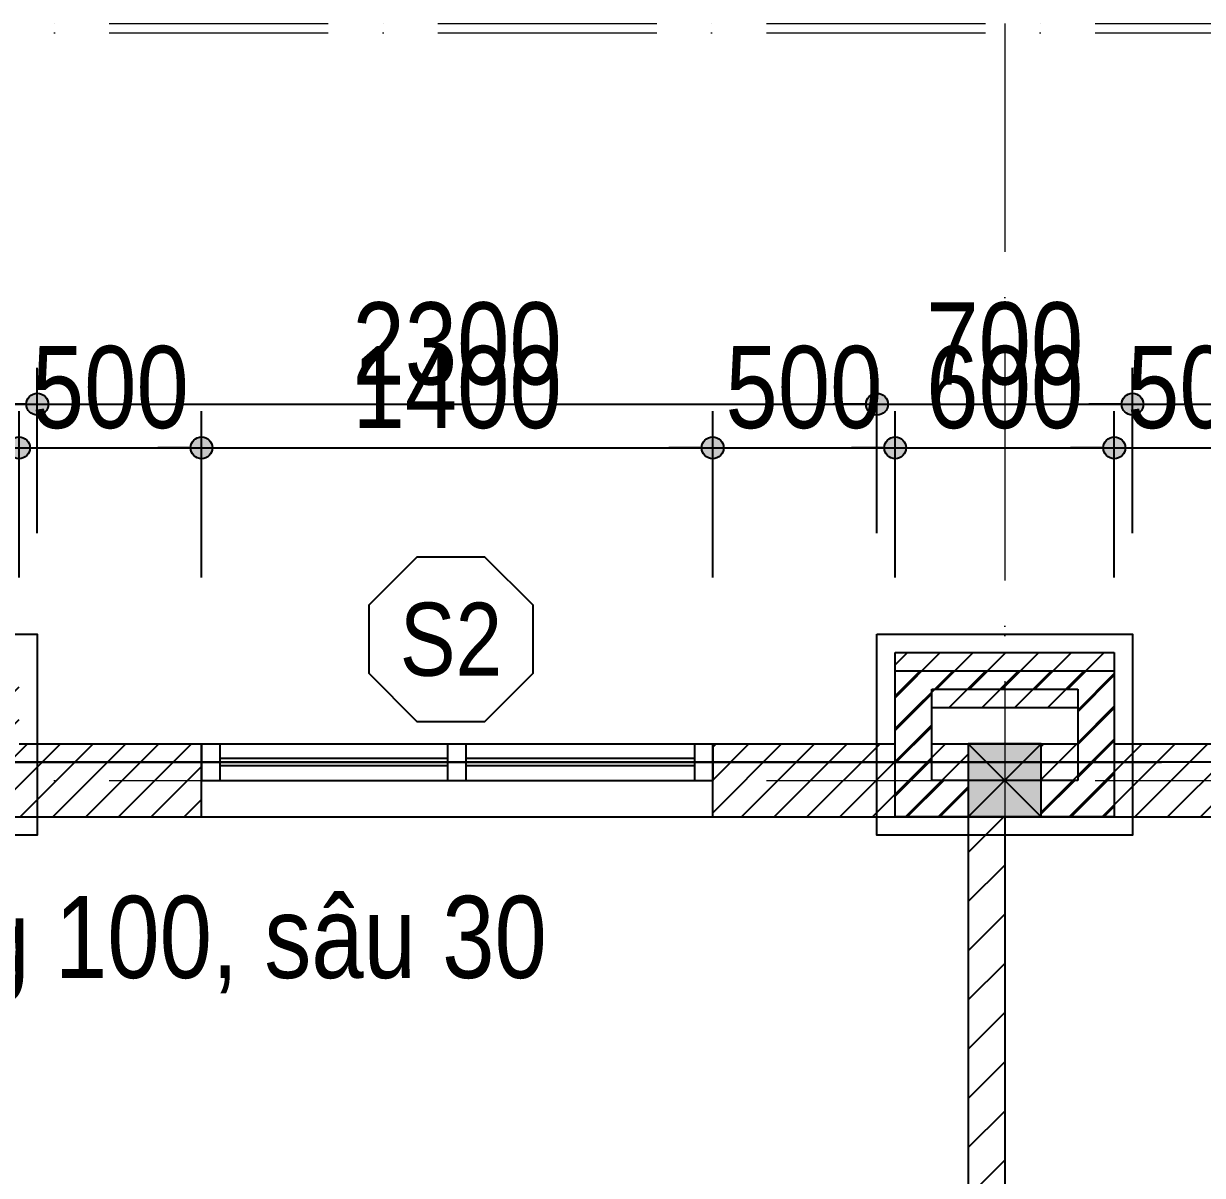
# Model space of a CAD drawing. Header units: millimetres. Extents: x 1201 to 176852, y 279 to 65351.
# Drawn here: x 12242 to 15471, y 21466 to 24620 of the extents above; entities that cross this region are included whole.
import ezdxf
from ezdxf.enums import TextEntityAlignment as Align

# ---------------------------------------------------------------- set-up
doc = ezdxf.new("R2010")
doc.units = ezdxf.units.MM
doc.linetypes.add('ACAD_ISO10W100', pattern=[18, 12, -3, 0, -3])
doc.linetypes.add('DASHED2', pattern=[0.375, 0.25, -0.125])
for name, color, linetype in [('009', 251, 'Continuous'), ('daucat', 220, 'Continuous'), ('DIM', 1, 'Continuous'), ('DOOR', 20, 'Continuous'), ('HACTH', 8, 'Continuous'), ('HATCH', 8, 'Continuous'), ('HATCHNGOI', 22, 'Continuous'), ('KINH 1', 142, 'Continuous'), ('MEDIUM', 2, 'Continuous'), ('netthay', 2, 'Continuous'), ('TAGS', 60, 'Continuous'), ('TEXT', 7, 'Continuous'), ('TUONG', 131, 'Continuous'), ('WALL', 4, 'Continuous')]:
    doc.layers.add(name, color=color, linetype=linetype)
for name, color, linetype, lineweight in [('CAY', 84, 'Continuous', 5), ('HACHT', 8, 'Continuous', 5), ('NET-THAY', 2, 'Continuous', 13), ('TRUC', 24, 'Continuous', 0)]:
    doc.layers.add(name, color=color, linetype=linetype, lineweight=lineweight)
doc.styles.add('1', font='', dxfattribs={"height": 250})
doc.styles.add('AVO', font='')
doc.styles.add('HEL-CONDENSE', font='')
doc.styles.add('VNI-HELVE-CONDENSEN', font='')
doc.styles.get('1').set_extended_font_data('VNI-Helve-Condense')
doc.styles.get('AVO').set_extended_font_data('VNI-Avo')
doc.styles.get('HEL-CONDENSE').set_extended_font_data('VNI-Helve-Condense')
doc.styles.get('VNI-HELVE-CONDENSEN').set_extended_font_data('VNI-Helve-Condense')
doc.dimstyles.new('D100', dxfattribs={"dimtxt": 225, "dimasz": 1.2, "dimexe": 100, "dimexo": 0, "dimgap": 50, "dimtad": 1, "dimdec": 0, "dimzin": 13, "dimdsep": 46, "dimtxsty": 'HEL-CONDENSE', "dimblk": 'D50', "dimcen": 0, "dimclrd": 1, "dimclre": 1, "dimclrt": 7, "dimadec": 0, "dimazin": 0, "dimtfac": 1, "dimtdec": 0, "dimtmove": 0, "dimatfit": 3, "dimldrblk": 'D50', "dimfxl": 1, "dimtolj": 1, "dimtzin": 13, "dimarcsym": 0})
pattern_1 = [(180, (-156427.01, -499238.14), (-1e-14, -190.5), []), (180, (-156490.51, -499174.64), (-1e-14, -190.5), [])]
pattern_2 = [(37.5, (-1293022.597, -287800.201), (-1.2000235, 36.7059928), [0, -28.956, 0, -32.385, 0, -30.95625]), (7.5, (-1293022.597, -287800.2), (33.7142462, 53.7618825), [0, -15.621, 0, -26.0985, 0, -10.00125]), (327.5, (-1293046.028, -287800.2), (59.3244278, 0.10778885), [0, -9.525, 0, -34.29, 0, -44.7675]), (317.5, (-1293046.03, -287800.2), (57.266734, 16.7196992), [0, -4.7625, 0, -22.479, 0, -25.7175])]
pattern_3 = [(180, (-1293022.6, -288100.2), (-3e-14, -270.968), [387.35, -19.05]), (180, (-1293022.6, -288214.5), (-3e-14, -270.968), [387.35, -19.05]), (180, (-1293124.2, -288235.69), (-3e-14, -270.968), [184.15, -19.05]), (180, (-1293124.2, -288349.99), (-3e-14, -270.968), [184.15, -19.05]), (270, (-1293022.6, -288100.2), (406.4, -7e-14), [114.3, -156.6672]), (270, (-1293003.55, -288100.2), (406.4, -7e-14), [114.3, -156.6672]), (270, (-1293124.2, -288235.69), (203.2, -4e-14), [114.3, -156.6672]), (270, (-1293105.15, -288235.69), (203.2, -4e-14), [114.3, -156.6672])]

# ---------------------------------------------------------------- blocks, each defined once
blk = doc.blocks.new('A$C225A2996')
at = {"layer": 'WALL'}
blk.add_hatch(color=4, dxfattribs=at).paths.add_polyline_path([(531.4, 81.6), (731.4, 81.6), (731.4, 281.6), (531.4, 281.6)])
at = {"layer": 'WALL', "color": 4}
for p, q in [((531.4, 281.6), (731.4, 81.6)), ((531.4, 81.6), (731.4, 281.6))]:
    blk.add_line(p, q, dxfattribs=at)
blk.add_lwpolyline([(531.4, 81.6), (731.4, 81.6), (731.4, 281.6), (531.4, 281.6)], close=True, dxfattribs=at)
blk = doc.blocks.new('D50')
at = {"layer": 'DIM'}
blk.add_hatch(color=256, dxfattribs=at).paths.add_polyline_path([(25, 0, 1), (-25, 0, 1)])
blk.add_line((25, 0), (100, 0), dxfattribs=at)
blk.add_circle((0, 0), 25, dxfattribs=at)
blk = doc.blocks.new('*D114')
at = {"layer": 'DEFPOINTS', "color": 0, "transparency": 16777216}
for p in [(12279.1, 23577.7), (11579.1, 23224.8), (12279.1, 23224.8)]:
    blk.add_point(p, dxfattribs=at)
at = {"layer": 'DIM', "color": 1, "lineweight": -2, "transparency": 16777216}
for p, q in [((11579.1, 23224.8), (11579.1, 23677.7)), ((12279.1, 23224.8), (12279.1, 23677.7)), ((11580.3, 23577.7), (12277.9, 23577.7))]:
    blk.add_line(p, q, dxfattribs=at)
at = {"layer": 'DIM', "color": 1, "lineweight": -2, "transparency": 16777216, "xscale": 1.199999999999999, "yscale": 1.199999999999999, "zscale": 1.199999999999999, "rotation": 180}
blk.add_blockref('D50', (11579.1, 23577.7), dxfattribs=at)
at = {"layer": 'DIM', "color": 1, "lineweight": -2, "transparency": 16777216, "xscale": 1.199999999999999, "yscale": 1.199999999999999, "zscale": 1.199999999999999}
blk.add_blockref('D50', (12279.1, 23577.7), dxfattribs=at)
at = {"layer": 'DIM', "color": 7, "transparency": 16777216, "insert": (11929.1, 23742.6), "char_height": 225, "attachment_point": 5, "style": 'HEL-CONDENSE'}
blk.add_mtext('\\A1;700', dxfattribs=at)
blk = doc.blocks.new('*D115')
at = {"layer": 'DEFPOINTS', "color": 0, "transparency": 16777216}
for p in [(14579.1, 23577.7), (12279.1, 23224.8), (14579.1, 23224.8)]:
    blk.add_point(p, dxfattribs=at)
at = {"layer": 'DIM', "color": 1, "lineweight": -2, "transparency": 16777216}
for p, q in [((12279.1, 23224.8), (12279.1, 23677.7)), ((14579.1, 23224.8), (14579.1, 23677.7)), ((12280.3, 23577.7), (14577.9, 23577.7))]:
    blk.add_line(p, q, dxfattribs=at)
at = {"layer": 'DIM', "color": 1, "lineweight": -2, "transparency": 16777216, "xscale": 1.199999999999999, "yscale": 1.199999999999999, "zscale": 1.199999999999999, "rotation": 180}
blk.add_blockref('D50', (12279.1, 23577.7), dxfattribs=at)
at = {"layer": 'DIM', "color": 1, "lineweight": -2, "transparency": 16777216, "xscale": 1.199999999999999, "yscale": 1.199999999999999, "zscale": 1.199999999999999}
blk.add_blockref('D50', (14579.1, 23577.7), dxfattribs=at)
at = {"layer": 'DIM', "color": 7, "transparency": 16777216, "insert": (13429.1, 23742.6), "char_height": 225, "attachment_point": 5, "style": 'HEL-CONDENSE'}
blk.add_mtext('\\A1;2300', dxfattribs=at)
blk = doc.blocks.new('*D116')
at = {"layer": 'DEFPOINTS', "color": 0, "transparency": 16777216}
for p in [(15279.1, 23577.7), (14579.1, 23224.8), (15279.1, 23224.8)]:
    blk.add_point(p, dxfattribs=at)
at = {"layer": 'DIM', "color": 1, "lineweight": -2, "transparency": 16777216}
for p, q in [((14579.1, 23224.8), (14579.1, 23677.7)), ((15279.1, 23224.8), (15279.1, 23677.7)), ((14580.3, 23577.7), (15277.9, 23577.7))]:
    blk.add_line(p, q, dxfattribs=at)
at = {"layer": 'DIM', "color": 1, "lineweight": -2, "transparency": 16777216, "xscale": 1.199999999999999, "yscale": 1.199999999999999, "zscale": 1.199999999999999, "rotation": 180}
blk.add_blockref('D50', (14579.1, 23577.7), dxfattribs=at)
at = {"layer": 'DIM', "color": 1, "lineweight": -2, "transparency": 16777216, "xscale": 1.199999999999999, "yscale": 1.199999999999999, "zscale": 1.199999999999999}
blk.add_blockref('D50', (15279.1, 23577.7), dxfattribs=at)
at = {"layer": 'DIM', "color": 7, "transparency": 16777216, "insert": (14929.1, 23742.6), "char_height": 225, "attachment_point": 5, "style": 'HEL-CONDENSE'}
blk.add_mtext('\\A1;700', dxfattribs=at)
blk = doc.blocks.new('*D117')
at = {"layer": 'DEFPOINTS', "color": 0, "transparency": 16777216}
for p in [(17579.1, 23577.7), (15279.1, 23224.8), (17579.1, 23224.8)]:
    blk.add_point(p, dxfattribs=at)
at = {"layer": 'DIM', "color": 1, "lineweight": -2, "transparency": 16777216}
for p, q in [((15279.1, 23224.8), (15279.1, 23677.7)), ((17579.1, 23224.8), (17579.1, 23677.7)), ((15280.3, 23577.7), (17577.9, 23577.7))]:
    blk.add_line(p, q, dxfattribs=at)
at = {"layer": 'DIM', "color": 1, "lineweight": -2, "transparency": 16777216, "xscale": 1.199999999999999, "yscale": 1.199999999999999, "zscale": 1.199999999999999, "rotation": 180}
blk.add_blockref('D50', (15279.1, 23577.7), dxfattribs=at)
at = {"layer": 'DIM', "color": 1, "lineweight": -2, "transparency": 16777216, "xscale": 1.199999999999999, "yscale": 1.199999999999999, "zscale": 1.199999999999999}
blk.add_blockref('D50', (17579.1, 23577.7), dxfattribs=at)
at = {"layer": 'DIM', "color": 7, "transparency": 16777216, "insert": (16429.1, 23742.6), "char_height": 225, "attachment_point": 5, "style": 'HEL-CONDENSE'}
blk.add_mtext('\\A1;2300', dxfattribs=at)
blk = doc.blocks.new('*D175')
at = {"layer": 'CAY', "color": 1, "lineweight": -2, "transparency": 16777216}
for p, q in [((15573.6, 22547.7), (15781.8, 22547.7)), ((15681.8, 22546.5), (15681.8, 12548.9)), ((15573.6, 12547.7), (15781.8, 12547.7))]:
    blk.add_line(p, q, dxfattribs=at)
at = {"layer": 'DEFPOINTS', "color": 0, "transparency": 16777216}
for p in [(15573.6, 22547.7), (15573.6, 12547.7), (15681.8, 12547.7)]:
    blk.add_point(p, dxfattribs=at)
at = {"layer": 'CAY', "color": 1, "lineweight": -2, "transparency": 16777216, "xscale": 1.199999999999999, "yscale": 1.199999999999999, "zscale": 1.199999999999999}
for p, rotation in [((15681.8, 22547.7), 90), ((15681.8, 12547.7), 270)]:
    blk.add_blockref('D50', p, dxfattribs=dict(at, rotation=rotation))
at = {"layer": 'CAY', "color": 7, "transparency": 16777216, "insert": (15516.9, 17547.7), "char_height": 225, "attachment_point": 5, "rotation": 90, "style": 'HEL-CONDENSE'}
blk.add_mtext('\\A1;10000', dxfattribs=at)
blk = doc.blocks.new('s11')
at = {"layer": 'DOOR'}
for p, q in [((0, 0), (0, -100)), ((1400, 0), (0, 0)), ((50, 0), (50, -100)), ((1350, 0), (1350, -100)), ((1400, 0), (1400, -100)), ((1400, -100), (0, -100))]:
    blk.add_line(p, q, dxfattribs=at)
at = {"layer": 'DOOR', "linetype": 'ByBlock', "lineweight": -2}
for p, q in [((675, -100), (675, 0)), ((725, -100), (725, 0))]:
    blk.add_line(p, q, dxfattribs=at)
at = {"layer": 'DOOR', "color": 251}
for p, q in [((50, -40), (675, -40)), ((50, -60), (675, -60)), ((725, -40), (1350, -40)), ((725, -60), (1350, -60))]:
    blk.add_line(p, q, dxfattribs=at)
blk = doc.blocks.new('KH-CUADI')
at = {"layer": 'TAGS'}
blk.add_lwpolyline([(-124.3, 300), (-300, 124.3), (-300, -124.3), (-124.3, -300), (124.3, -300), (300, -124.3), (300, 124.3), (124.3, 300)], close=True, dxfattribs=at)
at = {"layer": 'TAGS', "style": 'VNI-HELVE-CONDENSEN'}
blk.add_attdef('D', text='', height=300, dxfattribs=at).set_placement((0, 0), align=Align.MIDDLE)
blk = doc.blocks.new('*D601')
at = {"layer": 'DEFPOINTS', "color": 0, "transparency": 16777216}
for p in [(12229.1, 23458.3), (11629.1, 23102.9), (12229.1, 23102.9)]:
    blk.add_point(p, dxfattribs=at)
at = {"layer": 'DIM', "color": 1, "lineweight": -2, "transparency": 16777216}
for p, q in [((11629.1, 23102.9), (11629.1, 23558.3)), ((12229.1, 23102.9), (12229.1, 23558.3)), ((11630.3, 23458.3), (12227.9, 23458.3))]:
    blk.add_line(p, q, dxfattribs=at)
at = {"layer": 'DIM', "color": 1, "lineweight": -2, "transparency": 16777216, "xscale": 1.199999999999999, "yscale": 1.199999999999999, "zscale": 1.199999999999999, "rotation": 180}
blk.add_blockref('D50', (11629.1, 23458.3), dxfattribs=at)
at = {"layer": 'DIM', "color": 1, "lineweight": -2, "transparency": 16777216, "xscale": 1.199999999999999, "yscale": 1.199999999999999, "zscale": 1.199999999999999}
blk.add_blockref('D50', (12229.1, 23458.3), dxfattribs=at)
at = {"layer": 'DIM', "color": 7, "transparency": 16777216, "insert": (11929.1, 23623.2), "char_height": 225, "attachment_point": 5, "style": 'HEL-CONDENSE'}
blk.add_mtext('\\A1;600', dxfattribs=at)
blk = doc.blocks.new('*D602')
at = {"layer": 'DEFPOINTS', "color": 0, "transparency": 16777216}
for p in [(12729.1, 23458.3), (12229.1, 23102.9), (12729.1, 23102.9)]:
    blk.add_point(p, dxfattribs=at)
at = {"layer": 'DIM', "color": 1, "lineweight": -2, "transparency": 16777216}
for p, q in [((12229.1, 23102.9), (12229.1, 23558.3)), ((12729.1, 23102.9), (12729.1, 23558.3)), ((12230.3, 23458.3), (12727.9, 23458.3))]:
    blk.add_line(p, q, dxfattribs=at)
at = {"layer": 'DIM', "color": 1, "lineweight": -2, "transparency": 16777216, "xscale": 1.199999999999999, "yscale": 1.199999999999999, "zscale": 1.199999999999999, "rotation": 180}
blk.add_blockref('D50', (12229.1, 23458.3), dxfattribs=at)
at = {"layer": 'DIM', "color": 1, "lineweight": -2, "transparency": 16777216, "xscale": 1.199999999999999, "yscale": 1.199999999999999, "zscale": 1.199999999999999}
blk.add_blockref('D50', (12729.1, 23458.3), dxfattribs=at)
at = {"layer": 'DIM', "color": 7, "transparency": 16777216, "insert": (12479.1, 23623.2), "char_height": 225, "attachment_point": 5, "style": 'HEL-CONDENSE'}
blk.add_mtext('\\A1;500', dxfattribs=at)
blk = doc.blocks.new('*D603')
at = {"layer": 'DEFPOINTS', "color": 0, "transparency": 16777216}
for p in [(15229.1, 23458.3), (14629.1, 23102.9), (15229.1, 23102.9)]:
    blk.add_point(p, dxfattribs=at)
at = {"layer": 'DIM', "color": 1, "lineweight": -2, "transparency": 16777216}
for p, q in [((14629.1, 23102.9), (14629.1, 23558.3)), ((15229.1, 23102.9), (15229.1, 23558.3)), ((14630.3, 23458.3), (15227.9, 23458.3))]:
    blk.add_line(p, q, dxfattribs=at)
at = {"layer": 'DIM', "color": 1, "lineweight": -2, "transparency": 16777216, "xscale": 1.199999999999999, "yscale": 1.199999999999999, "zscale": 1.199999999999999, "rotation": 180}
blk.add_blockref('D50', (14629.1, 23458.3), dxfattribs=at)
at = {"layer": 'DIM', "color": 1, "lineweight": -2, "transparency": 16777216, "xscale": 1.199999999999999, "yscale": 1.199999999999999, "zscale": 1.199999999999999}
blk.add_blockref('D50', (15229.1, 23458.3), dxfattribs=at)
at = {"layer": 'DIM', "color": 7, "transparency": 16777216, "insert": (14929.1, 23623.2), "char_height": 225, "attachment_point": 5, "style": 'HEL-CONDENSE'}
blk.add_mtext('\\A1;600', dxfattribs=at)
blk = doc.blocks.new('*D604')
at = {"layer": 'DEFPOINTS', "color": 0, "transparency": 16777216}
for p in [(15729.1, 23458.3), (15229.1, 23102.9), (15729.1, 23102.9)]:
    blk.add_point(p, dxfattribs=at)
at = {"layer": 'DIM', "color": 1, "lineweight": -2, "transparency": 16777216}
for p, q in [((15229.1, 23102.9), (15229.1, 23558.3)), ((15729.1, 23102.9), (15729.1, 23558.3)), ((15230.3, 23458.3), (15727.9, 23458.3))]:
    blk.add_line(p, q, dxfattribs=at)
at = {"layer": 'DIM', "color": 1, "lineweight": -2, "transparency": 16777216, "xscale": 1.199999999999999, "yscale": 1.199999999999999, "zscale": 1.199999999999999, "rotation": 180}
blk.add_blockref('D50', (15229.1, 23458.3), dxfattribs=at)
at = {"layer": 'DIM', "color": 1, "lineweight": -2, "transparency": 16777216, "xscale": 1.199999999999999, "yscale": 1.199999999999999, "zscale": 1.199999999999999}
blk.add_blockref('D50', (15729.1, 23458.3), dxfattribs=at)
at = {"layer": 'DIM', "color": 7, "transparency": 16777216, "insert": (15479.1, 23623.2), "char_height": 225, "attachment_point": 5, "style": 'HEL-CONDENSE'}
blk.add_mtext('\\A1;500', dxfattribs=at)
blk = doc.blocks.new('*D578')
at = {"layer": 'DEFPOINTS', "color": 0, "transparency": 16777216}
for p in [(14129.1, 23458.3), (12729.1, 23102.9), (14129.1, 23102.9)]:
    blk.add_point(p, dxfattribs=at)
at = {"layer": 'DIM', "color": 1, "lineweight": -2, "transparency": 16777216}
for p, q in [((12729.1, 23102.9), (12729.1, 23558.3)), ((14129.1, 23102.9), (14129.1, 23558.3)), ((12730.3, 23458.3), (14127.9, 23458.3))]:
    blk.add_line(p, q, dxfattribs=at)
at = {"layer": 'DIM', "color": 1, "lineweight": -2, "transparency": 16777216, "xscale": 1.199999999999999, "yscale": 1.199999999999999, "zscale": 1.199999999999999, "rotation": 180}
blk.add_blockref('D50', (12729.1, 23458.3), dxfattribs=at)
at = {"layer": 'DIM', "color": 1, "lineweight": -2, "transparency": 16777216, "xscale": 1.199999999999999, "yscale": 1.199999999999999, "zscale": 1.199999999999999}
blk.add_blockref('D50', (14129.1, 23458.3), dxfattribs=at)
at = {"layer": 'DIM', "color": 7, "transparency": 16777216, "insert": (13429.1, 23623.2), "char_height": 225, "attachment_point": 5, "style": 'HEL-CONDENSE'}
blk.add_mtext('\\A1;1400', dxfattribs=at)
blk = doc.blocks.new('*D579')
at = {"layer": 'DEFPOINTS', "color": 0, "transparency": 16777216}
for p in [(14629.1, 23458.3), (14129.1, 23102.9), (14629.1, 23102.9)]:
    blk.add_point(p, dxfattribs=at)
at = {"layer": 'DIM', "color": 1, "lineweight": -2, "transparency": 16777216}
for p, q in [((14129.1, 23102.9), (14129.1, 23558.3)), ((14629.1, 23102.9), (14629.1, 23558.3)), ((14130.3, 23458.3), (14627.9, 23458.3))]:
    blk.add_line(p, q, dxfattribs=at)
at = {"layer": 'DIM', "color": 1, "lineweight": -2, "transparency": 16777216, "xscale": 1.199999999999999, "yscale": 1.199999999999999, "zscale": 1.199999999999999, "rotation": 180}
blk.add_blockref('D50', (14129.1, 23458.3), dxfattribs=at)
at = {"layer": 'DIM', "color": 1, "lineweight": -2, "transparency": 16777216, "xscale": 1.199999999999999, "yscale": 1.199999999999999, "zscale": 1.199999999999999}
blk.add_blockref('D50', (14629.1, 23458.3), dxfattribs=at)
at = {"layer": 'DIM', "color": 7, "transparency": 16777216, "insert": (14379.1, 23623.2), "char_height": 225, "attachment_point": 5, "style": 'HEL-CONDENSE'}
blk.add_mtext('\\A1;500', dxfattribs=at)
blk = doc.blocks.new('A$C206177D3')
at = {"layer": 'TAGS', "ltscale": 1000}
for p, q in [((-36.6, 240.1), (-36.6, 490.1)), ((-286.6, -9.9), (-536.6, -9.9)), ((463.4, -9.9), (213.4, -9.9)), ((-36.6, -509.9), (-36.6, -259.9))]:
    blk.add_line(p, q, dxfattribs=at)
blk.add_circle((-36.6, -9.9), 350, dxfattribs=at)
at = {"layer": 'TAGS', "color": 254, "ltscale": 1000}
blk.add_circle((-36.6, -9.9), 300, dxfattribs=at)
at = {"layer": 'TAGS', "ltscale": 1000, "style": 'VNI-HELVE-CONDENSEN'}
blk.add_attdef('A', text='', height=350, dxfattribs=at).set_placement((-38.3, -165.6), align=Align.CENTER)
blk = doc.blocks.new('A$C5F62150E')
at = {"layer": 'KINH 1'}
h = blk.add_hatch(dxfattribs=at)
h.set_pattern_fill('DOTS', color=256, scale=750, angle=45, style=0)
h.set_pattern_definition([(45, (0, 0), (-16.5728, 49.71845), [0, -46.875])])
h.paths.add_polyline_path([(2528.9, 1072.2), (1218.9, 1072.2), (1218.9, 762.2), (2528.9, 762.2)])
h.paths.add_polyline_path([(1823.9, 652.2), (1268.9, 652.2), (1268.9, -587.8), (1823.9, -587.8)])
h.paths.add_polyline_path([(2478.9, 652.2), (1888.9, 652.2), (1888.9, -587.8), (2478.9, -587.8)])
at = {"layer": 'DOOR'}
for p, q in [((2543.9, 747.2), (2543.9, 1087.2)), ((2543.9, 717.2), (1203.9, 717.2)), ((1823.9, 717.2), (1823.9, -652.8)), ((1823.9, 667.2), (1253.9, 667.2)), ((1253.9, 667.2), (1253.9, -602.8)), ((1873.9, 667.2), (1873.9, -602.8)), ((1873.9, 667.2), (2493.9, 667.2)), ((2493.9, 667.2), (2493.9, -602.8)), ((1253.9, -602.8), (1823.9, -602.8)), ((2493.9, -602.8), (1873.9, -602.8))]:
    blk.add_line(p, q, dxfattribs=at)
at = {"layer": 'DOOR', "color": 8}
for p, q in [((1823.9, 652.2), (1268.9, 652.2)), ((1268.9, 652.2), (1268.9, -587.8)), ((1888.9, 652.2), (1888.9, -587.8)), ((1888.9, 652.2), (2478.9, 652.2)), ((2478.9, 652.2), (2478.9, -587.8)), ((1268.9, -587.8), (1823.9, -587.8)), ((2478.9, -587.8), (1888.9, -587.8))]:
    blk.add_line(p, q, dxfattribs=at)
at = {"layer": 'DOOR'}
for points in [[(2543.9, 1087.2), (1203.9, 1087.2), (1203.9, 747.2), (2543.9, 747.2)], [(1203.9, 717.2), (1203.9, -652.8), (2543.9, -652.8), (2543.9, 717.2)], [(1501.6, 32.3), (1632, 32.3), (1618.7, 53)], [(2246.2, 32.3), (2115.8, 32.3), (2129.1, 53)]]:
    blk.add_lwpolyline(points, dxfattribs=at)
at = {"layer": 'DOOR', "color": 8}
blk.add_lwpolyline([(2528.9, 762.2), (2528.9, 1072.2), (1218.9, 1072.2), (1218.9, 762.2), (2528.9, 762.2)], close=True, dxfattribs=at)
at = {"layer": 'NET-THAY'}
for p, q in [((1173.9, 1117.2), (2573.9, 1117.2)), ((2573.9, -682.8), (2573.9, 1117.2)), ((1173.9, -682.8), (2573.9, -682.8))]:
    blk.add_line(p, q, dxfattribs=at)
blk.add_lwpolyline([(1173.9, 1117.2), (1173.9, -682.8)], dxfattribs=at)
at = {"layer": 'TAGS', "linetype": 'Continuous'}
ref = blk.add_blockref('KH-CUADI', (1871, 924.3), dxfattribs=dict(at, xscale=0.75, yscale=0.75, zscale=0.75, rotation=180))
ref.add_attrib('D', 'S2', dxfattribs={"color": 7, "height": 200, "style": 'VNI-HELVE-CONDENSEN'}).set_placement((1871, 924.3), align=Align.MIDDLE)
blk = doc.blocks.new('TUONG-NAM')
at = {"layer": 'TAGS'}
blk.add_lwpolyline([(-452.5, -452.5), (452.5, -452.5), (0, 0)], close=True, dxfattribs=at)
at = {"layer": 'TAGS', "linetype": 'Continuous', "style": 'AVO'}
blk.add_attdef('KH-TUONG', text='', height=250, dxfattribs=at).set_placement((0.5, -269.3), align=Align.MIDDLE_CENTER)

msp = doc.modelspace()

# ---------------------------------------------------------------- hatches: boundary and pattern name
at = {"layer": '009'}
h = msp.add_hatch(dxfattribs=at)
h.set_pattern_fill('ANSI31', color=256, scale=20, style=0)
h.set_pattern_definition([(45, (-1293072.07, -361212.86), (-44.9012806, 44.9012806), [])])
h.paths.add_polyline_path([(6329.078, 22897.694), (5579.078, 22897.694), (5579.078, 22297.694), (5829.078, 22297.694), (5829.078, 20847.694), (6029.078, 20847.694), (6029.078, 20947.694), (6229.078, 20947.694), (6229.078, 21035.194), (6229.078, 21047.694), (6029.078, 21047.694), (6029.078, 22197.694), (6329.078, 22197.694), (6329.078, 22547.694)])
h.paths.add_polyline_path([(5679.078, 22797.694), (6229.078, 22797.694), (6229.078, 22647.694), (6029.078, 22647.694), (6029.078, 22447.694), (6229.078, 22447.694), (6229.078, 22297.694), (6029.078, 22297.694), (6029.078, 22447.694), (5829.078, 22447.694), (5829.078, 22422.694), (5829.078, 22397.694), (5679.078, 22397.694)], flags=16)
h.paths.add_polyline_path([(6029.078, 19547.694), (6129.078, 19547.694), (6129.078, 19647.694), (6029.078, 19647.694), (6029.078, 20247.694), (5829.078, 20247.694), (5829.078, 18847.694), (5579.078, 18847.694), (5579.078, 18247.694), (5829.078, 18247.694), (6029.078, 18247.694), (6029.078, 18447.694), (5829.078, 18447.694), (5829.078, 18347.694), (5679.078, 18347.694), (5679.078, 18747.694), (5829.078, 18747.694), (5829.078, 18647.694), (6029.078, 18647.694), (6029.078, 18847.694)])
h.paths.add_polyline_path([(8229.078, 20947.694), (8429.078, 20947.694), (8429.078, 21035.194), (8429.078, 21047.694), (8229.078, 21047.694), (8229.078, 22447.694), (8454.078, 22447.694), (9229.078, 22447.694), (9229.078, 21047.694), (9129.078, 21047.694), (9129.078, 20947.694), (9429.078, 20947.694), (9429.078, 21035.194), (9429.078, 21047.694), (9329.078, 21047.694), (9329.078, 22447.694), (9529.078, 22447.694), (9529.078, 22647.694), (9279.078, 22647.694), (9279.078, 22847.694), (8679.078, 22847.694), (8679.078, 22647.694), (7929.078, 22647.694), (7929.078, 22547.694), (7929.078, 22447.694), (8129.078, 22447.694), (8129.078, 21047.694), (7929.078, 21047.694), (7929.078, 20947.694), (8129.078, 20947.694), (8129.078, 19647.694), (6929.078, 19647.694), (6929.078, 19547.694), (8129.078, 19547.694), (8129.078, 19447.694), (8229.078, 19447.694)])
h.paths.add_polyline_path([(8779.078, 22647.694), (8779.078, 22747.694), (9179.078, 22747.694), (9179.078, 22647.694), (9079.078, 22647.694)], flags=17)
h.paths.add_polyline_path([(11829.078, 22647.694), (11729.078, 22647.694), (11729.078, 22747.694), (12129.078, 22747.694), (12129.078, 22647.694), (12029.078, 22647.694), (12029.078, 22447.694), (12729.078, 22447.694), (12729.078, 22647.694), (12229.078, 22647.694), (12229.078, 22847.694), (11629.078, 22847.694), (11629.078, 22647.694), (10129.078, 22647.694), (10129.078, 22547.694), (10129.078, 22447.694), (10329.078, 22447.694), (10329.078, 21047.694), (10129.078, 21047.694), (10129.078, 20947.694), (10329.078, 20947.694), (10329.078, 18547.694), (8229.078, 18547.694), (8229.078, 18647.694), (8129.078, 18647.694), (8129.078, 18447.694), (10329.078, 18447.694), (11829.078, 18447.694), (11829.078, 18547.694), (10429.078, 18547.694), (10429.078, 22447.694), (11829.078, 22447.694)])
h.paths.add_polyline_path([(13429.078, 18547.694), (12029.078, 18547.694), (12029.078, 18447.694), (13429.078, 18447.694)])
h.paths.add_polyline_path([(14829.078, 22647.694), (14729.078, 22647.694), (14729.078, 22747.694), (15129.078, 22747.694), (15129.078, 22647.694), (15029.078, 22647.694), (15029.078, 22447.694), (15729.078, 22447.694), (15729.078, 22647.694), (15229.078, 22647.694), (15229.078, 22847.694), (14629.078, 22847.694), (14629.078, 22647.694), (14129.078, 22647.694), (14129.078, 22447.694), (14829.078, 22447.694)])
h = msp.add_hatch(dxfattribs=at)
h.set_pattern_fill('ANSI31', color=256, scale=20, style=0)
h.set_pattern_definition([(45, (-1293494.614, -402769.946), (-44.9012806, 44.9012806), [])])
h.paths.add_polyline_path([(14729.078, 22797.694), (15129.078, 22797.694), (15129.078, 22547.694), (15029.078, 22547.694), (15029.078, 22447.694), (15229.078, 22447.694), (15229.078, 22897.694), (14629.078, 22897.694), (14629.078, 22447.694), (14829.078, 22447.694), (14829.078, 22547.694), (14729.078, 22547.694)])
h.paths.add_polyline_path([(17629.078, 22897.694), (17629.078, 22447.694), (18229.078, 22447.694), (18229.078, 22897.694)])
h.paths.add_polyline_path([(17729.078, 22797.694), (17729.078, 22547.694), (18129.078, 22547.694), (18129.078, 22797.694)], flags=16)
h = msp.add_hatch(dxfattribs=at)
h.set_pattern_fill('ANSI31', color=256, scale=30, style=0)
h.set_pattern_definition([(45, (-1293072.07, -361212.86), (-67.351921, 67.351921), [])])
h.paths.add_polyline_path([(14929.078, 22447.694), (14829.078, 22447.694), (14829.078, 18647.694), (14929.078, 18647.694)])
at = {"layer": 'HACHT', "extrusion": (0, -1, -2.22045e-16)}
h = msp.add_hatch(dxfattribs=at)
h.set_pattern_fill('AR-BRELM', color=256, scale=2, angle=180, style=0)
h.set_pattern_definition(pattern_3)
h.paths.add_polyline_path([(12304.078, 50), (12304.078, 800), (11604.078, 800), (11604.078, 50)])
h = msp.add_hatch(dxfattribs=at)
h.set_pattern_fill('AR-BRELM', color=256, scale=2, angle=180, style=0)
h.set_pattern_definition(pattern_3)
h.paths.add_polyline_path([(14604.078, 800), (14604.078, 50), (15304.078, 50), (15304.078, 800)])
at = {"layer": 'HACTH', "extrusion": (0, -1, -2.22045e-16)}
h = msp.add_hatch(dxfattribs=at)
h.set_pattern_fill('ANSI32', color=256, scale=20, angle=135, style=0)
h.set_pattern_definition(pattern_1)
h.paths.add_polyline_path([(8704.078, 7200), (6354.078, 7200), (6354.078, 6500), (7104.078, 6500), (7104.078, 6625, 0.41421356), (7154.078, 6675), (7954.078, 6675, 0.41421356), (8004.078, 6625), (8004.078, 6500), (8704.078, 6500)])
h.paths.add_polyline_path([(11654.078, 7200), (9304.078, 7200), (9304.078, 6500), (10004.078, 6500), (10004.078, 6625, 0.41421356), (10054.078, 6675), (10854.078, 6675, 0.41421356), (10904.078, 6625), (10904.078, 6500), (11654.078, 6500)])
h.paths.add_polyline_path([(14654.078, 7200), (12254.078, 7200), (12254.078, 6500), (13004.078, 6500), (13004.078, 6625, 0.41421356), (13054.078, 6675), (13854.078, 6675, 0.41421356), (13904.078, 6625), (13904.078, 6500), (14654.078, 6500)])
h.paths.add_polyline_path([(20152.754, 6684.603), (24826.181, 6684.603), (24826.181, 6230.483), (20152.754, 6230.483)], flags=9)
edge = h.paths.add_edge_path()
edge.add_line((6354.078, 5600), (8704.078, 5600))
edge.add_line((8704.078, 5600), (8704.078, 6500))
edge.add_line((8704.078, 6500), (8004.078, 6500))
edge.add_line((8004.078, 6500), (8004.078, 6375))
edge.add_arc((8004.078, 6325), 50, 90, 180)
edge.add_line((7954.078, 6325), (7154.078, 6325))
edge.add_arc((7104.078, 6325), 50, 0, 90)
edge.add_line((7104.078, 6375), (7104.078, 6500))
edge.add_line((7104.078, 6500), (6354.078, 6500))
edge.add_line((6354.078, 6500), (6354.078, 5600))
edge = h.paths.add_edge_path()
edge.add_line((9304.078, 5600), (11654.078, 5600))
edge.add_line((11654.078, 5600), (11654.078, 6500))
edge.add_line((11654.078, 6500), (10904.078, 6500))
edge.add_line((10904.078, 6500), (10904.078, 6375))
edge.add_arc((10904.078, 6325), 50, 90, 180)
edge.add_line((10854.078, 6325), (10054.078, 6325))
edge.add_arc((10004.078, 6325), 50, 0, 90)
edge.add_line((10004.078, 6375), (10004.078, 6500))
edge.add_line((10004.078, 6500), (9304.078, 6500))
edge.add_line((9304.078, 6500), (9304.078, 5600))
edge = h.paths.add_edge_path()
edge.add_line((12254.078, 5600), (14654.078, 5600))
edge.add_line((14654.078, 5600), (14654.078, 6500))
edge.add_line((14654.078, 6500), (13904.078, 6500))
edge.add_line((13904.078, 6500), (13904.078, 6375))
edge.add_arc((13904.078, 6325), 50, 90, 180)
edge.add_line((13854.078, 6325), (13054.078, 6325))
edge.add_arc((13004.078, 6325), 50, 0, 90)
edge.add_line((13004.078, 6375), (13004.078, 6500))
edge.add_line((13004.078, 6500), (12254.078, 6500))
edge.add_line((12254.078, 6500), (12254.078, 5600))
h = msp.add_hatch(dxfattribs=at)
h.set_pattern_fill('ANSI32', color=256, scale=20, angle=135, style=0)
h.set_pattern_definition(pattern_1)
h.paths.add_polyline_path([(18254.078, 9200), (19954.078, 9200), (19954.078, 10100), (18254.078, 10100)])
h.paths.add_polyline_path([(15254.078, 9200), (17654.078, 9200), (17654.078, 10100), (15254.078, 10100)])
h.paths.add_polyline_path([(12254.078, 9200), (14654.078, 9200), (14654.078, 10100), (12254.078, 10100)])
h.paths.add_polyline_path([(9304.078, 9200), (11654.078, 9200), (11654.078, 10100), (9304.078, 10100)])
h.paths.add_polyline_path([(6354.078, 9200), (8704.078, 9200), (8704.078, 10100), (6354.078, 10100)])
h = msp.add_hatch(dxfattribs=at)
h.set_pattern_fill('ANSI32', color=256, scale=20, angle=135, style=0)
h.set_pattern_definition(pattern_1)
h.paths.add_polyline_path([(17654.078, 6900), (17654.078, 7200), (15254.078, 7200), (15254.078, 6500), (16004.078, 6500), (16004.078, 6625, 0.41421356), (16054.078, 6675), (16854.078, 6675, 0.41421356), (16904.078, 6625), (16904.078, 6500), (17654.078, 6500)])
edge = h.paths.add_edge_path()
edge.add_line((15254.078, 5600), (17654.078, 5600))
edge.add_line((17654.078, 5600), (17654.078, 6500))
edge.add_line((17654.078, 6500), (16904.078, 6500))
edge.add_line((16904.078, 6500), (16904.078, 6375))
edge.add_arc((16904.078, 6325), 50, 90, 180)
edge.add_line((16854.078, 6325), (16054.078, 6325))
edge.add_arc((16004.078, 6325), 50, 0, 90)
edge.add_line((16004.078, 6375), (16004.078, 6500))
edge.add_line((16004.078, 6500), (15254.078, 6500))
edge.add_line((15254.078, 6500), (15254.078, 5600))
at = {"layer": 'HATCH', "extrusion": (0, -1, -2.22045e-16)}
h = msp.add_hatch(dxfattribs=at)
h.set_pattern_fill('AR-SAND', color=256, scale=0.75, style=0)
h.set_pattern_definition(pattern_2)
h.paths.add_polyline_path([(12754.073, 7300), (14154.073, 7300), (14154.073, 7200), (12754.073, 7200)])
h = msp.add_hatch(dxfattribs=at)
h.set_pattern_fill('AR-SAND', color=256, scale=0.75, style=0)
h.set_pattern_definition(pattern_2)
h.paths.add_polyline_path([(14154.078, 3700), (12754.078, 3700), (12754.078, 3600), (14154.078, 3600)])
h = msp.add_hatch(dxfattribs=at)
h.set_pattern_fill('AR-SAND', color=256, scale=0.75, style=0)
h.set_pattern_definition(pattern_2)
h.paths.add_polyline_path([(12754.078, 5600), (14154.078, 5600), (14154.078, 5500), (12754.078, 5500)])
h = msp.add_hatch(dxfattribs=at)
h.set_pattern_fill('AR-SAND', color=256, scale=0.75, style=0)
h.set_pattern_definition(pattern_2)
h.paths.add_polyline_path([(12754.083, 9200), (14154.083, 9200), (14154.083, 9100), (12754.083, 9100)])
h = msp.add_hatch(dxfattribs=at)
h.set_pattern_fill('AR-SAND', color=256, scale=0.75, style=0)
h.set_pattern_definition(pattern_2)
h.paths.add_polyline_path([(13829.916, 6645), (13078.24, 6645, -0.20323136), (13034.078, 6600.838), (13034.078, 6399.162, -0.20323136), (13078.24, 6355), (13829.916, 6355, -0.20323136), (13874.078, 6399.162), (13874.078, 6600.838, -0.20323136)])
h = msp.add_hatch(dxfattribs=at)
h.set_pattern_fill('AR-SAND', color=256, scale=0.75, style=0)
h.set_pattern_definition(pattern_2)
h.paths.add_polyline_path([(14854.078, 9100), (15054.078, 9100), (15054.078, 9600), (14854.078, 9600)])
at = {"layer": 'HATCHNGOI', "extrusion": (0, -1, -2.22045e-16)}
h = msp.add_hatch(dxfattribs=at)
h.set_pattern_fill('AR-RSHKE', color=14, scale=15, angle=180, style=0)
h.set_pattern_definition([(180, (-1037328.12, 302304.02), (-382.5, -180), [90, -75, 105, -45, 135, -60]), (180, (-1037418.12, 302296.52), (-382.5, -180), [75, -285, 60, -90]), (180, (-1037598.12, 302315.27), (-382.5, -180), [45, -465]), (270, (-1037328.12, 302304.02), (127.5, -180), [172.5, -547.5]), (270, (-1037418.12, 302304.02), (127.5, -180), [168.75, -551.25]), (270, (-1037493.12, 302304.02), (127.5, -180), [157.5, -562.5]), (270, (-1037598.12, 302315.27), (127.5, -180), [172.5, -547.5]), (270, (-1037643.12, 302315.27), (127.5, -180), [172.5, -547.5]), (270, (-1037778.12, 302304.02), (127.5, -180), [165, -555])])
h.paths.add_polyline_path([(11102.924, 13300), (9111.034, 12328.49), (11954.078, 10900), (19865.306, 10900), (22454.078, 12913.489), (25042.85, 10900), (32954.078, 10900), (35797.122, 12328.49), (33805.232, 13300)])

# ---------------------------------------------------------------- linework, layer by layer
at = {"layer": 'daucat', "linetype": 'DASHED2', "ltscale": 500, "extrusion": (0, -1, -2.22045e-16), "const_width": 20, "elevation": -22597.694}
msp.add_lwpolyline([(8781.177, 7328.509), (12205.355, 7328.509, -0.41421356), (12405.355, 7128.509), (12405.355, 5518.808, -0.41421356), (12205.355, 5318.808), (8781.177, 5318.808, -0.41421356), (8581.177, 5518.808), (8581.177, 7128.509, -0.41421356)], format="xyb", close=True, dxfattribs=at)
at = {"layer": 'HATCH', "extrusion": (0, -1, -2.22045e-16), "elevation": -22597.694}
for points in [[(14604.078, 50), (12154.078, 50)], [(12304.078, 50), (13454.078, 115.48), (14604.078, 50)], [(12304.078, 134.52), (13454.078, 200), (14604.078, 134.52)]]:
    msp.add_lwpolyline(points, dxfattribs=at)
at = {"layer": 'MEDIUM'}
msp.add_line((12729.078, 22447.694), (14129.078, 22447.694), dxfattribs=at)
at = {"layer": 'NET-THAY', "extrusion": (0, -1, -2.22045e-16)}
for p, q in [((5004.078, 22597.694, 10900), (19865.306, 22597.694, 10900)), ((5004.078, 22597.694, 10800), (19899.617, 22597.694, 10800)), ((5054.078, 22597.694, 10100), (19643.76, 22597.694, 10100)), ((14654.078, 22597.694, 7200), (12254.078, 22597.694, 7200)), ((12754.078, 22597.694, 5600), (12254.078, 22597.694, 5600)), ((12754.083, 22597.694, 9200), (12254.083, 22597.694, 9200)), ((12304.078, 22597.694, 200), (14604.078, 22597.694, 200)), ((12854.078, 22597.694, 10800), (12854.078, 22597.694, 10100)), ((14154.078, 22597.694, 5600), (14654.078, 22597.694, 5600)), ((17654.078, 22597.694, 7200), (15254.078, 22597.694, 7200)), ((15754.078, 22597.694, 5600), (15254.078, 22597.694, 5600)), ((15754.083, 22597.694, 9200), (15254.083, 22597.694, 9200)), ((15304.078, 22597.694, 300), (17604.078, 22597.694, 300))]:
    msp.add_line(p, q, dxfattribs=at)
at = {"layer": 'NET-THAY', "linetype": 'ByBlock', "lineweight": -2}
for points in [[(11579.078, 22947.694), (12279.078, 22947.694), (12279.078, 22397.694), (11579.078, 22397.694)], [(14579.078, 22947.694), (15279.078, 22947.694), (15279.078, 22397.694), (14579.078, 22397.694)]]:
    msp.add_lwpolyline(points, close=True, dxfattribs=at)
at = {"layer": 'NET-THAY', "extrusion": (0, -1, -2.22045e-16), "elevation": -22597.694}
for points in [[(4854.078, 50), (20454.078, 50)], [(5054.078, 10800), (19354.078, 10800)], [(33805.232, 13300), (11102.924, 13300), (9111.034, 12328.49)], [(17654.078, 13400), (11079.838, 13400)], [(11604.078, 800), (12304.078, 800)], [(12254.078, 2550), (14654.078, 2550)], [(12254.078, 10100), (12254.078, 800)], [(12254.078, 3600), (14654.078, 3600)], [(12304.078, 800), (12304.078, 50)], [(14154.078, 3600), (12554.078, 3600)], [(14154.073, 5500), (12754.073, 5500)], [(14154.078, 3700), (12754.078, 3700)], [(12754.078, 5400), (12754.078, 3600)], [(12854.078, 10800), (12904.078, 10800), (12904.078, 10900), (12904.078, 10900)], [(14154.078, 5400), (14154.078, 3600)], [(14604.078, 800), (14604.078, 200)], [(14604.078, 800), (15304.078, 800)], [(14604.078, 200), (14604.078, 50)], [(14654.078, 10100), (14654.078, 800)], [(15054.078, 9900), (14854.078, 9900), (14854.078, 9700), (15054.078, 9700), (15054.078, 9900)], [(14854.078, 9900), (15054.078, 9700)], [(15054.078, 9900), (14854.078, 9700)], [(15054.078, 9600), (14854.078, 9600), (14854.078, 9100), (15054.078, 9100), (15054.078, 9600)], [(14854.078, 6600), (15054.078, 6600), (15054.078, 6400), (14854.078, 6400), (14854.078, 6600)], [(15054.078, 6600), (14854.078, 6400)], [(14854.078, 6600), (15054.078, 6400)], [(14854.078, 3000), (15054.078, 3000), (15054.078, 2800), (14854.078, 2800), (14854.078, 3000)], [(15054.078, 3000), (14854.078, 2800)], [(14854.078, 3000), (15054.078, 2800)], [(15254.078, 2550), (17654.078, 2550)], [(15254.078, 10100), (15254.078, 800)], [(15254.078, 3600), (17654.078, 3600)], [(15304.078, 800), (15304.078, 50)]]:
    msp.add_lwpolyline(points, dxfattribs=at)
for points in [[(12754.073, 7300), (14154.073, 7300), (14154.073, 7200), (12754.073, 7200)], [(12754.078, 5600), (14154.078, 5600), (14154.078, 5500), (12754.078, 5500)], [(12754.083, 9200), (14154.083, 9200), (14154.083, 9100), (12754.083, 9100)]]:
    msp.add_lwpolyline(points, close=True, dxfattribs=at)
at = {"layer": 'netthay', "extrusion": (0, -1, -2.22045e-16), "elevation": -22597.694}
for points in [[(13004.078, 6375), (13004.078, 6625)], [(13034.078, 6399.162), (13034.078, 6600.838)], [(13054.078, 6675), (13854.078, 6675)], [(13854.078, 6325), (13054.078, 6325)], [(13078.24, 6645), (13829.916, 6645)], [(13829.916, 6355), (13078.24, 6355)], [(13874.078, 6600.838), (13874.078, 6399.162)], [(13904.078, 6625), (13904.078, 6375)]]:
    msp.add_lwpolyline(points, dxfattribs=at)
at = {"layer": 'netthay', "extrusion": (0, -1, -2.22045e-16)}
for centre, radius, start, end in [((13004.078, 6325, -22597.694), 50, 0, 90), ((13004.078, 6675, -22597.694), 50, 270, 0), ((13004.078, 6325, -22597.694), 80, 22.024313, 67.975687), ((13004.078, 6675, -22597.694), 80, 292.024313, 337.975687), ((13904.078, 6675, -22597.694), 80, 202.024313, 247.975687), ((13904.078, 6325, -22597.694), 80, 112.024313, 157.975687), ((13904.078, 6675, -22597.694), 50, 180, 270), ((13904.078, 6325, -22597.694), 50, 90, 180)]:
    msp.add_arc(centre, radius, start, end, dxfattribs=at)
at = {"layer": 'TEXT', "extrusion": (0, -1, -2.22045e-16), "elevation": -22597.694}
for points in [[(15538.301, 14385.984), (7982.801, 14385.984), (7982.801, 14385.984)], [(14500.299, 10323.322), (9543.797, 10323.322), (9543.797, 7328.509)]]:
    msp.add_lwpolyline(points, dxfattribs=at)
at = {"layer": 'TRUC', "linetype": 'ACAD_ISO10W100', "ltscale": 50}
for points in [[(3475.094, 24619.951), (41245.405, 24619.951), (41245.405, 3517.922), (3475.094, 3517.922)], [(3475.094, 24594.951), (41245.405, 24594.951), (41245.405, 3517.922), (3475.094, 3517.922)]]:
    msp.add_lwpolyline(points, close=True, dxfattribs=at)
for points in [[(14929.078, 24619.951), (14929.078, 3517.922)], [(14929.078, 24594.951), (14929.078, 3517.922)], [(3475.094, 22547.694), (41245.405, 22547.694)], [(3475.094, 22547.694), (41245.405, 22547.694)]]:
    msp.add_lwpolyline(points, dxfattribs=at)
at = {"layer": 'TRUC', "linetype": 'ACAD_ISO10W100', "ltscale": 50, "extrusion": (0, -1, -2.22045e-16), "elevation": -22597.694}
for points in [[(4424.297, 200), (40350.969, 200)], [(4424.297, 2900), (39054.078, 2900)], [(4424.297, 2900), (40350.969, 2900)], [(4424.297, 6500), (40350.969, 6500)], [(4424.297, 13400), (40350.969, 13400)], [(4424.297, 12400), (40350.969, 12400)], [(4424.297, 10800), (40350.969, 10800)], [(4424.297, 14112.655), (40350.969, 14112.655)], [(4424.297, 10100), (40350.969, 10100)], [(14954.078, 14112.655), (14954.078, -250)]]:
    msp.add_lwpolyline(points, dxfattribs=at)
msp.add_lwpolyline([(4424.297, 14112.655), (40350.969, 14112.655), (40350.969, -250), (4424.297, -250)], close=True, dxfattribs=at)
at = {"layer": 'TUONG'}
for p, q in [((14629.078, 22447.694), (14629.078, 22897.694)), ((14629.078, 22897.694), (15229.078, 22897.694)), ((15229.078, 22897.694), (15229.078, 22447.694)), ((14729.078, 22547.694), (14729.078, 22797.694)), ((14729.078, 22797.694), (15129.078, 22797.694)), ((15129.078, 22797.694), (15129.078, 22547.694)), ((12729.078, 22447.694), (12729.078, 22647.694)), ((14129.078, 22447.694), (14129.078, 22647.694)), ((15129.078, 22547.694), (14729.078, 22547.694)), ((15229.078, 22447.694), (14629.078, 22447.694))]:
    msp.add_line(p, q, dxfattribs=at)
for points in [[(14629.078, 22647.694), (14629.078, 22847.694), (15229.078, 22847.694), (15229.078, 22647.694)], [(14729.078, 22647.694), (14729.078, 22747.694), (15129.078, 22747.694), (15129.078, 22647.694)], [(12229.078, 22647.694), (12729.078, 22647.694)], [(14129.078, 22647.694), (14629.078, 22647.694)], [(14729.078, 22647.694), (15129.078, 22647.694)], [(15229.078, 22647.694), (15729.078, 22647.694)], [(10429.078, 22447.694), (12729.078, 22447.694)], [(14129.078, 22447.694), (15729.078, 22447.694)], [(14829.078, 22447.694), (14829.078, 18422.694)], [(14929.078, 22447.694), (14929.078, 18422.694)]]:
    msp.add_lwpolyline(points, dxfattribs=at)
at = {"layer": 'TUONG', "extrusion": (0, -1, -2.22045e-16), "elevation": -22597.694}
msp.add_lwpolyline([(40250.969, 50), (4424.297, 50)], dxfattribs=at)
at = {"layer": 'TUONG', "extrusion": (0, -1, -2.22045e-16), "const_width": 20, "elevation": -22597.694}
msp.add_lwpolyline([(40350.969, 0), (4424.297, 0)], dxfattribs=at)

# ---------------------------------------------------------------- block references
at = {"layer": 'DOOR', "xscale": -1}
msp.add_blockref('s11', (14129.078, 22647.694), dxfattribs=at)
at = {"layer": 'DOOR', "extrusion": (0, -1, -2.22045e-16)}
for p in [(11580.183, 7982.772, -22597.694), (11580.183, 4382.772, -22597.694)]:
    msp.add_blockref('A$C5F62150E', p, dxfattribs=at)
at = {"layer": 'TAGS', "linetype": 'Continuous'}
ref = msp.add_blockref('KH-CUADI', (13412.209, 22934.33), dxfattribs=dict(at, xscale=0.75, yscale=0.75, zscale=0.75, rotation=180))
ref.add_attrib('D', 'S2', dxfattribs={"color": 7, "height": 200, "style": 'VNI-HELVE-CONDENSEN'}).set_placement((13412.209, 22934.33), align=Align.MIDDLE)
at = {"layer": 'TAGS', "ltscale": 1000, "extrusion": (0, -1, -2.22045e-16)}
ref = msp.add_blockref('A$C206177D3', (11990.7, -2030.675, -22597.694), dxfattribs=at)
ref.add_attrib('A', '2', dxfattribs={"color": 7, "ltscale": 1000, "extrusion": (0, -1, -2.22045e-16), "height": 350, "style": 'VNI-HELVE-CONDENSEN'}).set_placement((11952.395, -2196.313, -22597.694), align=Align.CENTER)
at = {"layer": 'TAGS', "linetype": 'Continuous', "extrusion": (0, -1, -2.22045e-16)}
ref = msp.add_blockref('TUONG-NAM', (11929.139, 4479.815, -22597.694), dxfattribs=dict(at, xscale=0.8999999999068677, yscale=0.9000000000232833, zscale=0.9000000000000002, rotation=180))
ref.add_attrib('KH-TUONG', '3', dxfattribs={"color": 7, "linetype": 'Continuous', "extrusion": (0, -1, -2.22045e-16), "height": 225, "style": 'AVO'}).set_placement((11928.694, 4722.169, -22597.694), align=Align.MIDDLE_CENTER)
ref = msp.add_blockref('TUONG-NAM', (13442.444, 9438.894, -22597.694), dxfattribs=dict(at, xscale=0.8999999999068677, yscale=0.9000000000232833, zscale=0.9000000000000002, rotation=180))
ref.add_attrib('KH-TUONG', '4', dxfattribs={"color": 7, "linetype": 'Continuous', "extrusion": (0, -1, -2.22045e-16), "height": 225, "style": 'AVO'}).set_placement((13441.999, 9681.248, -22597.694), align=Align.MIDDLE_CENTER)
ref = msp.add_blockref('TUONG-NAM', (13523.654, 5757.953, -22597.694), dxfattribs=dict(at, xscale=0.8999999999068677, yscale=0.9000000000232833, zscale=0.9000000000000002, rotation=180))
ref.add_attrib('KH-TUONG', '4', dxfattribs={"color": 7, "linetype": 'Continuous', "extrusion": (0, -1, -2.22045e-16), "height": 225, "style": 'AVO'}).set_placement((13523.209, 6000.307, -22597.694), align=Align.MIDDLE_CENTER)
at = {"layer": 'TAGS', "ltscale": 1000, "extrusion": (0, -1, -2.22045e-16)}
ref = msp.add_blockref('A$C206177D3', (14990.7, -2030.675, -22597.694), dxfattribs=at)
ref.add_attrib('A', '3', dxfattribs={"color": 7, "ltscale": 1000, "extrusion": (0, -1, -2.22045e-16), "height": 350, "style": 'VNI-HELVE-CONDENSEN'}).set_placement((14952.395, -2196.313, -22597.694), align=Align.CENTER)
at = {"layer": 'TAGS', "linetype": 'Continuous', "extrusion": (0, -1, -2.22045e-16)}
ref = msp.add_blockref('TUONG-NAM', (14950.967, 200.248, -22597.694), dxfattribs=dict(at, xscale=0.8999999999068677, yscale=0.9000000000232833, zscale=0.9000000000000002, rotation=180))
ref.add_attrib('KH-TUONG', '5', dxfattribs={"color": 7, "linetype": 'Continuous', "extrusion": (0, -1, -2.22045e-16), "height": 225, "style": 'AVO'}).set_placement((14950.522, 442.602, -22597.694), align=Align.MIDDLE_CENTER)
at = {"layer": 'TUONG', "color": 4}
msp.add_blockref('A$C225A2996', (14297.688, 22366.061), dxfattribs=at)
msp.add_blockref('A$C225A2996', (14297.688, 22366.061), dxfattribs=at)

# ---------------------------------------------------------------- texts
at = {"layer": 'TEXT', "extrusion": (-4.28418e-19, -1, -2.21947e-16), "char_height": 225, "attachment_point": 2, "text_direction": (1, 0, 0), "style": '1'}
for s, insert in [('TÖÔØNG KEÛ JONTE SAÂU 10 ROÄNG 20 CAÙCH KHOAÛNG 100mm', (11757.015, 22597.694, 14736.155)), ('XEM CHI TIEÁT ÑAÉP VÖÕA TRANG TRÍ 01', (11996.375, 22597.694, 10681.078))]:
    msp.add_mtext(s, dxfattribs=dict(at, insert=insert))
at = {"layer": 'TEXT', "insert": (11828.189, 22231.504), "char_height": 225, "attachment_point": 2, "style": '1'}
msp.add_mtext('-raûnh thu nöôùc roäng 100, saâu 30', dxfattribs=at)

# ---------------------------------------------------------------- dimensions: what is measured, and where the dimension line sits
at = {"layer": 'CAY'}
dim = msp.add_linear_dim(base=(15681.824, 12547.694), p1=(15573.629, 22547.694), p2=(15573.629, 12547.694), angle=90, dimstyle='D100', dxfattribs=at)
dim.commit()
dim.dimension.update_dxf_attribs({"geometry": '*D175', "text_midpoint": (15516.924, 17547.694)})
at = {"layer": 'DIM'}
for base, p1, p2, picture, middle in [((12279.078, 23577.669), (11579.078, 23224.834), (12279.078, 23224.834), '*D114', (11929.078, 23742.569)), ((14579.078, 23577.669), (12279.078, 23224.834), (14579.078, 23224.834), '*D115', (13429.078, 23742.569)), ((15279.078, 23577.669), (14579.078, 23224.834), (15279.078, 23224.834), '*D116', (14929.078, 23742.569)), ((17579.078, 23577.669), (15279.078, 23224.834), (17579.078, 23224.834), '*D117', (16429.078, 23742.569)), ((12229.078, 23458.302), (11629.078, 23102.946), (12229.078, 23102.946), '*D601', (11929.078, 23623.202)), ((15229.078, 23458.302), (14629.078, 23102.946), (15229.078, 23102.946), '*D603', (14929.078, 23623.202))]:
    dim = msp.add_linear_dim(base=base, p1=p1, p2=p2, dimstyle='D100', override={"dimtmove": 1}, dxfattribs=at)
    dim.commit()
    dim.dimension.update_dxf_attribs({"geometry": picture, "text_midpoint": middle})
for base, p1, p2, picture, middle in [((12729.078, 23458.302), (12229.078, 23102.946), (12729.078, 23102.946), '*D602', (12479.078, 23458.302)), ((15729.078, 23458.302), (15229.078, 23102.946), (15729.078, 23102.946), '*D604', (15479.078, 23458.302))]:
    dim = msp.add_linear_dim(base=base, p1=p1, p2=p2, dimstyle='D100', override={"dimtmove": 1}, dxfattribs=at)
    dim.commit()
    dim.dimension.update_dxf_attribs({"geometry": picture, "text_midpoint": middle, "dimtype": 160})
dim = msp.add_linear_dim(base=(14129.078, 23458.302), p1=(12729.078, 23102.946), p2=(14129.078, 23102.946), dimstyle='D100', dxfattribs=at)
dim.commit()
dim.dimension.update_dxf_attribs({"geometry": '*D578', "text_midpoint": (13429.078, 23623.202)})
dim = msp.add_linear_dim(base=(14629.078, 23458.302), p1=(14129.078, 23102.946), p2=(14629.078, 23102.946), dimstyle='D100', dxfattribs=at)
dim.commit()
dim.dimension.update_dxf_attribs({"geometry": '*D579', "text_midpoint": (14379.078, 23458.302), "dimtype": 160})

doc.saveas('drawing.dxf')
